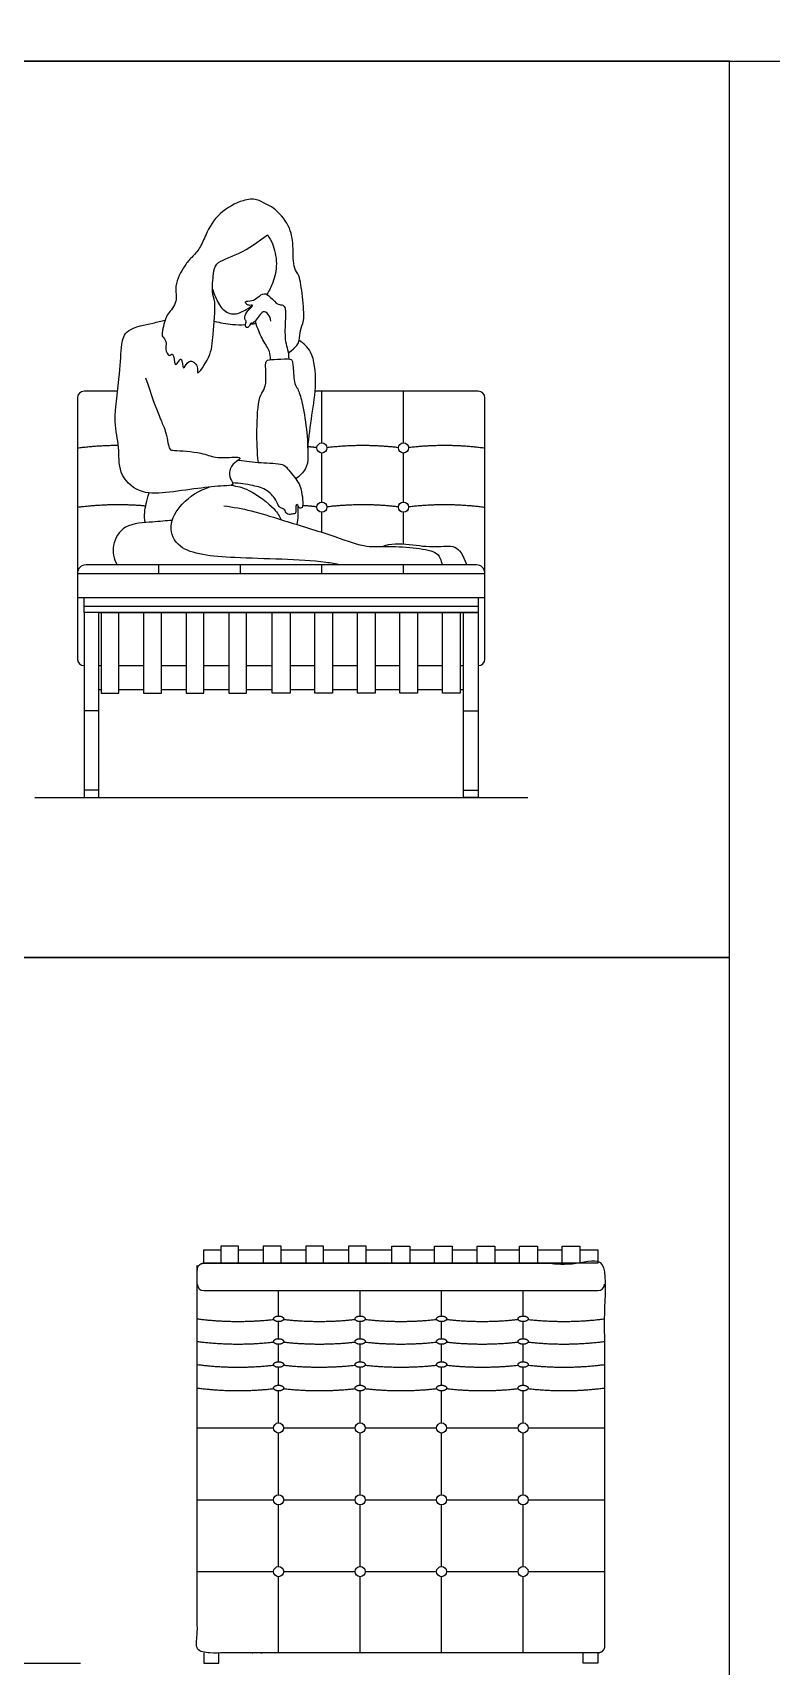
# Model space of a CAD drawing. Header units: millimetres. Extents: x 0.1 to 16.7, y -0.4 to 19.7.
# Drawn here: x 2.17 to 3.551, y 9.268 to 12.323 of the extents above; entities that cross this region are included whole.
import ezdxf

# ---------------------------------------------------------------- set-up
doc = ezdxf.new("R2010")
doc.units = ezdxf.units.MM
for name, color, linetype, true_color in [('AG-DIAGRAM', 7, 'Continuous', 0xfecc66), ('AG-FURNITURE', 7, 'Continuous', 0x66ccff), ('AG-PEOPLE', 7, 'Continuous', 0xfc6666), ('X-VPRT', 6, 'Continuous', 0xff00ff)]:
    doc.layers.add(name, color=color, linetype=linetype, true_color=true_color)

msp = doc.modelspace()

# ---------------------------------------------------------------- linework, layer by layer
at = {"layer": 'AG-DIAGRAM'}
for p, q in [((2.1737, 10.8924), (3.0957, 10.8924)), ((0.3031, 9.2732), (2.2594, 9.2732))]:
    msp.add_line(p, q, dxfattribs=at)
at = {"layer": 'AG-FURNITURE'}
for p, q in [((2.7109, 11.5554), (2.7109, 11.6522)), ((2.8633, 11.5554), (2.8633, 11.6522)), ((2.7109, 11.4446), (2.7109, 11.5365)), ((2.8633, 11.4446), (2.8633, 11.5365)), ((2.2537, 11.2664), (3.0157, 11.2664)), ((2.2939, 11.1389), (2.2979, 11.1389)), ((2.3311, 11.1389), (2.3774, 11.1389)), ((2.4107, 11.1389), (2.457, 11.1389)), ((2.4902, 11.1389), (2.5365, 11.1389)), ((2.5697, 11.1389), (2.6181, 11.1389)), ((2.6513, 11.1389), (2.6976, 11.1389)), ((2.7309, 11.1389), (2.7772, 11.1389)), ((2.8104, 11.1389), (2.8567, 11.1389)), ((2.8899, 11.1389), (2.9363, 11.1389)), ((2.9695, 11.1389), (2.9755, 11.1389)), ((3.2271, 9.97), (2.49, 9.97))]:
    msp.add_line(p, q, dxfattribs=at)
for points in [[(2.7109, 11.3883), (2.7109, 11.4257)], [(2.8633, 11.3666), (2.8633, 11.4257)], [(2.2537, 11.3114), (2.4061, 11.3114), (2.5585, 11.3114), (2.7109, 11.3114), (2.8633, 11.3114), (3.0157, 11.3114)], [(2.4061, 11.3114), (2.4061, 11.3274)], [(2.5585, 11.3114), (2.5585, 11.3274)], [(2.7109, 11.3114), (2.7109, 11.3274)], [(2.8633, 11.3114), (2.8633, 11.3274)], [(2.2537, 11.2664), (3.0157, 11.2664)], [(2.2661, 11.25), (3.0033, 11.25)], [(2.2939, 11.2384), (2.9755, 11.2384)], [(2.2939, 11.0944), (2.2979, 11.0944)], [(2.3311, 11.0944), (2.3774, 11.0944)], [(2.4107, 11.0944), (2.457, 11.0944)], [(2.4902, 11.0944), (2.5365, 11.0944)], [(2.5697, 11.0944), (2.6181, 11.0944)], [(2.6513, 11.0944), (2.6976, 11.0944)], [(2.7309, 11.0944), (2.7772, 11.0944)], [(2.8104, 11.0944), (2.8567, 11.0944)], [(2.8899, 11.0944), (2.9363, 11.0944)], [(2.9695, 11.0944), (2.9755, 11.0944)], [(2.2939, 11.0541), (2.2661, 11.0541)], [(2.9755, 11.0541), (3.0033, 11.0541)], [(3.1933, 10.0464), (3.2271, 10.0464), (3.2271, 10.0213), (2.49, 10.0213), (2.49, 10.0464), (2.5217, 10.0464)], [(2.555, 10.0464), (2.6013, 10.0464)], [(2.6345, 10.0464), (2.6808, 10.0464)], [(2.714, 10.0464), (2.7603, 10.0464)], [(2.7936, 10.0464), (2.8419, 10.0464)], [(2.8752, 10.0464), (2.9215, 10.0464)], [(2.9547, 10.0464), (3.001, 10.0464)], [(3.0342, 10.0464), (3.0805, 10.0464)], [(3.1138, 10.0464), (3.1601, 10.0464)], [(2.6299, 9.9227), (2.6299, 9.97)], [(2.7823, 9.9227), (2.7823, 9.97)], [(2.9347, 9.9227), (2.9347, 9.97)], [(3.0871, 9.9227), (3.0871, 9.97)], [(2.6299, 9.8803), (2.6299, 9.9122)], [(2.7823, 9.8803), (2.7823, 9.9122)], [(2.9347, 9.8803), (2.9347, 9.9122)], [(3.0871, 9.8803), (3.0871, 9.9122)], [(2.6299, 9.8371), (2.6299, 9.8698)], [(2.7823, 9.8371), (2.7823, 9.8698)], [(2.9347, 9.8371), (2.9347, 9.8698)], [(3.0871, 9.8371), (3.0871, 9.8698)], [(2.6299, 9.7932), (2.6299, 9.8267)], [(2.7823, 9.7932), (2.7823, 9.8267)], [(2.9347, 9.7932), (2.9347, 9.8267)], [(3.0871, 9.7932), (3.0871, 9.8267)], [(2.6299, 9.7228), (2.6299, 9.7827)], [(2.7823, 9.7228), (2.7823, 9.7827)], [(2.9347, 9.7228), (2.9347, 9.7827)], [(3.0871, 9.7228), (3.0871, 9.7827)], [(2.4775, 9.7133), (2.6205, 9.7133)], [(2.6299, 9.5882), (2.6299, 9.7039)], [(2.6394, 9.7133), (2.7729, 9.7133)], [(2.7823, 9.5882), (2.7823, 9.7039)], [(2.7918, 9.7133), (2.9253, 9.7133)], [(2.9347, 9.5882), (2.9347, 9.7039)], [(2.9442, 9.7133), (3.0777, 9.7133)], [(3.0871, 9.5882), (3.0871, 9.7039)], [(3.0966, 9.7133), (3.2395, 9.7133)], [(2.4775, 9.5788), (2.6205, 9.5788)], [(2.6299, 9.4542), (2.6299, 9.5693)], [(2.6394, 9.5788), (2.7729, 9.5788)], [(2.7823, 9.4542), (2.7823, 9.5693)], [(2.7918, 9.5788), (2.9253, 9.5788)], [(2.9347, 9.4542), (2.9347, 9.5693)], [(2.9442, 9.5788), (3.0777, 9.5788)], [(3.0871, 9.4542), (3.0871, 9.5693)], [(3.0966, 9.5788), (3.2395, 9.5788)], [(2.4775, 9.4447), (2.6205, 9.4447)], [(2.6394, 9.4447), (2.7729, 9.4447)], [(2.7918, 9.4447), (2.9253, 9.4447)], [(2.9442, 9.4447), (3.0777, 9.4447)], [(3.0966, 9.4447), (3.2395, 9.4447)], [(2.6299, 9.2927), (2.6299, 9.4352)], [(2.7823, 9.2927), (2.7823, 9.4352)], [(2.9347, 9.2927), (2.9347, 9.4352)], [(3.0871, 9.2927), (3.0871, 9.4352)], [(2.49, 9.2927), (2.49, 9.2732), (2.5178, 9.2732), (2.5178, 9.2927)], [(3.2271, 9.2927), (3.2271, 9.2732), (3.1993, 9.2732), (3.1993, 9.2927)]]:
    msp.add_lwpolyline(points, dxfattribs=at)
for points in [[(3.0033, 11.2384), (2.2661, 11.2384), (2.2661, 11.2664), (3.0033, 11.2664)], [(2.2661, 10.8924), (2.2939, 10.8924), (2.2939, 11.2384), (2.2661, 11.2384)], [(2.3311, 11.2384), (2.2979, 11.2384), (2.2979, 11.0872), (2.3311, 11.0872)], [(2.4107, 11.2384), (2.3774, 11.2384), (2.3774, 11.0872), (2.4107, 11.0872)], [(2.4902, 11.2384), (2.457, 11.2384), (2.457, 11.0872), (2.4902, 11.0872)], [(2.5697, 11.2384), (2.5365, 11.2384), (2.5365, 11.0872), (2.5697, 11.0872)], [(2.6181, 11.2384), (2.6513, 11.2384), (2.6513, 11.0872), (2.6181, 11.0872)], [(2.6976, 11.2384), (2.7309, 11.2384), (2.7309, 11.0872), (2.6976, 11.0872)], [(2.7772, 11.2384), (2.8104, 11.2384), (2.8104, 11.0872), (2.7772, 11.0872)], [(2.8567, 11.2384), (2.8899, 11.2384), (2.8899, 11.0872), (2.8567, 11.0872)], [(2.9363, 11.2384), (2.9695, 11.2384), (2.9695, 11.0872), (2.9363, 11.0872)], [(3.0033, 10.8924), (2.9755, 10.8924), (2.9755, 11.2384), (3.0033, 11.2384)], [(2.2661, 10.8924), (2.2939, 10.8924), (2.2939, 10.9062), (2.2661, 10.9062)], [(3.0033, 10.8924), (2.9755, 10.8924), (2.9755, 10.9062), (3.0033, 10.9062)], [(2.555, 10.0534), (2.5217, 10.0534), (2.5217, 10.0213), (2.555, 10.0213)], [(2.6345, 10.0534), (2.6013, 10.0534), (2.6013, 10.0213), (2.6345, 10.0213)], [(2.714, 10.0534), (2.6808, 10.0534), (2.6808, 10.0213), (2.714, 10.0213)], [(2.7936, 10.0534), (2.7603, 10.0534), (2.7603, 10.0213), (2.7936, 10.0213)], [(2.8419, 10.0534), (2.8752, 10.0534), (2.8752, 10.0213), (2.8419, 10.0213)], [(2.9215, 10.0534), (2.9547, 10.0534), (2.9547, 10.0213), (2.9215, 10.0213)], [(3.001, 10.0534), (3.0342, 10.0534), (3.0342, 10.0213), (3.001, 10.0213)], [(3.0805, 10.0534), (3.1138, 10.0534), (3.1138, 10.0213), (3.0805, 10.0213)], [(3.1601, 10.0534), (3.1933, 10.0534), (3.1933, 10.0213), (3.1601, 10.0213)]]:
    msp.add_lwpolyline(points, close=True, dxfattribs=at)
for centre in [(2.7109, 11.546), (2.8633, 11.546), (2.7109, 11.4352), (2.8633, 11.4352), (2.6299, 9.7133), (2.7823, 9.7133), (2.9347, 9.7133), (3.0871, 9.7133), (2.6299, 9.5788), (2.7823, 9.5788), (2.9347, 9.5788), (3.0871, 9.5788), (2.6299, 9.4447), (2.7823, 9.4447), (2.9347, 9.4447), (3.0871, 9.4447)]:
    msp.add_circle(centre, 0.00947, dxfattribs=at)
for centre, radius, start, end in [((2.2661, 11.6397), 0.0124, 90, 180), ((3.0033, 11.6397), 0.0124, 0, 90), ((2.2697, 11.3114), 0.016, 90, 180), ((2.9997, 11.3114), 0.016, 360, 90), ((2.2661, 11.1513), 0.0124, 180, 270), ((3.0033, 11.1513), 0.0124, 270, 0), ((2.49, 9.9825), 0.0124, 180, 270), ((3.2271, 9.9825), 0.0124, 270, 360)]:
    msp.add_arc(centre, radius, start, end, dxfattribs=at)
for points in [[(2.2537, 11.6397), (2.2537, 11.3955), (2.2537, 11.1513)], [(2.3285, 11.6522), (2.2973, 11.6522), (2.2661, 11.6522)], [(3.0033, 11.6522), (2.8508, 11.6522), (2.6983, 11.6522)], [(3.0157, 11.1513), (3.0157, 11.3955), (3.0157, 11.6397)], [(2.2537, 11.546), (2.2921, 11.5511), (2.3301, 11.5511)], [(2.6848, 11.5488), (2.6932, 11.5481), (2.7015, 11.5471)], [(2.7203, 11.5471), (2.7878, 11.555), (2.8539, 11.5471)], [(2.8727, 11.5471), (2.9446, 11.5556), (3.0157, 11.546)], [(2.2537, 11.4352), (2.3181, 11.4438), (2.3813, 11.4379)], [(2.675, 11.4388), (2.6883, 11.4379), (2.7015, 11.4363)], [(2.7203, 11.4363), (2.7878, 11.4443), (2.8539, 11.4363)], [(2.8727, 11.4363), (2.9446, 11.4448), (3.0157, 11.4352)], [(2.2537, 11.3114), (2.2537, 11.2889), (2.2537, 11.2664)], [(2.9997, 11.3274), (2.6347, 11.3274), (2.2697, 11.3274)], [(3.0157, 11.2664), (3.0157, 11.2889), (3.0157, 11.3114)], [(2.4775, 9.9174), (2.5491, 9.9084), (2.6207, 9.9163)], [(2.6392, 9.9163), (2.7061, 9.9089), (2.7731, 9.9163)], [(2.7916, 9.9163), (2.8585, 9.9089), (2.9255, 9.9163)], [(2.944, 9.9163), (3.0109, 9.9089), (3.0779, 9.9163)], [(3.0964, 9.9163), (3.168, 9.9084), (3.2395, 9.9174)], [(2.4775, 9.8751), (2.5491, 9.866), (2.6207, 9.874)], [(2.6392, 9.874), (2.7061, 9.8665), (2.7731, 9.874)], [(2.7916, 9.874), (2.8585, 9.8665), (2.9255, 9.874)], [(2.944, 9.874), (3.0109, 9.8665), (3.0779, 9.874)], [(3.0964, 9.874), (3.168, 9.866), (3.2395, 9.8751)], [(2.4775, 9.8319), (2.5491, 9.8228), (2.6207, 9.8308)], [(2.6392, 9.8308), (2.7061, 9.8234), (2.7731, 9.8308)], [(2.7916, 9.8308), (2.8585, 9.8234), (2.9255, 9.8308)], [(2.944, 9.8308), (3.0109, 9.8234), (3.0779, 9.8308)], [(3.0964, 9.8308), (3.168, 9.8228), (3.2395, 9.8319)], [(2.4775, 9.788), (2.5491, 9.7789), (2.6207, 9.7869)], [(2.6392, 9.7869), (2.7061, 9.7794), (2.7731, 9.7869)], [(2.7916, 9.7869), (2.8585, 9.7794), (2.9255, 9.7869)], [(2.944, 9.7869), (3.0109, 9.7794), (3.0779, 9.7869)], [(3.0964, 9.7869), (3.168, 9.7789), (3.2395, 9.788)]]:
    msp.add_open_spline(points, degree=2, dxfattribs=at)
for points, weights, knots in [([(3.2395, 9.3051), (3.2395, 9.5493), (3.2395, 10.0089), (3.2395, 10.0213), (3.2271, 10.0213), (2.8585, 10.0213), (2.49, 10.0213), (2.4775, 10.0213), (2.4775, 10.0089), (2.4775, 9.5493), (2.4775, 9.3051), (2.4775, 9.2927), (2.49, 9.2927), (2.8585, 9.2927), (3.2271, 9.2927), (3.2395, 9.2927), (3.2395, 9.3051)], [1, 1, 1, 0.707106781187, 1, 1, 1, 0.707106781187, 1, 1, 1, 0.707106781187, 1, 1, 1, 0.707106781187, 1], [0.063976, 0.063976, 0.063976, 1.666327, 1.666327, 1.730303, 1.730303, 4.148846, 4.148846, 4.212822, 4.212822, 5.815173, 5.815173, 5.879149, 5.879149, 8.297692, 8.297692, 8.361668, 8.361668, 8.361668]), ([(2.6394, 9.9174), (2.6394, 9.9227), (2.6299, 9.9227), (2.6205, 9.9227), (2.6205, 9.9174), (2.6205, 9.9122), (2.6299, 9.9122), (2.6394, 9.9122), (2.6394, 9.9174)], [1, 0.707106781187, 1, 0.707106781187, 1, 0.707106781187, 1, 0.707106781187, 1], [0, 0, 0, 0.0487851, 0.0487851, 0.0975701, 0.0975701, 0.1463552, 0.1463552, 0.1951403, 0.1951403, 0.1951403]), ([(2.7918, 9.9174), (2.7918, 9.9227), (2.7823, 9.9227), (2.7729, 9.9227), (2.7729, 9.9174), (2.7729, 9.9122), (2.7823, 9.9122), (2.7918, 9.9122), (2.7918, 9.9174)], [1, 0.707106781187, 1, 0.707106781187, 1, 0.707106781187, 1, 0.707106781187, 1], [0, 0, 0, 0.0487851, 0.0487851, 0.0975701, 0.0975701, 0.1463552, 0.1463552, 0.1951403, 0.1951403, 0.1951403]), ([(2.9442, 9.9174), (2.9442, 9.9227), (2.9347, 9.9227), (2.9253, 9.9227), (2.9253, 9.9174), (2.9253, 9.9122), (2.9347, 9.9122), (2.9442, 9.9122), (2.9442, 9.9174)], [1, 0.707106781187, 1, 0.707106781187, 1, 0.707106781187, 1, 0.707106781187, 1], [0, 0, 0, 0.0487851, 0.0487851, 0.0975701, 0.0975701, 0.1463552, 0.1463552, 0.1951403, 0.1951403, 0.1951403]), ([(3.0966, 9.9174), (3.0966, 9.9227), (3.0871, 9.9227), (3.0777, 9.9227), (3.0777, 9.9174), (3.0777, 9.9122), (3.0871, 9.9122), (3.0966, 9.9122), (3.0966, 9.9174)], [1, 0.707106781187, 1, 0.707106781187, 1, 0.707106781187, 1, 0.707106781187, 1], [0, 0, 0, 0.0487851, 0.0487851, 0.0975701, 0.0975701, 0.1463552, 0.1463552, 0.1951403, 0.1951403, 0.1951403]), ([(2.6394, 9.8751), (2.6394, 9.8803), (2.6299, 9.8803), (2.6205, 9.8803), (2.6205, 9.8751), (2.6205, 9.8698), (2.6299, 9.8698), (2.6394, 9.8698), (2.6394, 9.8751)], [1, 0.707106781187, 1, 0.707106781187, 1, 0.707106781187, 1, 0.707106781187, 1], [0, 0, 0, 0.0487851, 0.0487851, 0.0975701, 0.0975701, 0.1463552, 0.1463552, 0.1951403, 0.1951403, 0.1951403]), ([(2.7918, 9.8751), (2.7918, 9.8803), (2.7823, 9.8803), (2.7729, 9.8803), (2.7729, 9.8751), (2.7729, 9.8698), (2.7823, 9.8698), (2.7918, 9.8698), (2.7918, 9.8751)], [1, 0.707106781187, 1, 0.707106781187, 1, 0.707106781187, 1, 0.707106781187, 1], [0, 0, 0, 0.0487851, 0.0487851, 0.0975701, 0.0975701, 0.1463552, 0.1463552, 0.1951403, 0.1951403, 0.1951403]), ([(2.9442, 9.8751), (2.9442, 9.8803), (2.9347, 9.8803), (2.9253, 9.8803), (2.9253, 9.8751), (2.9253, 9.8698), (2.9347, 9.8698), (2.9442, 9.8698), (2.9442, 9.8751)], [1, 0.707106781187, 1, 0.707106781187, 1, 0.707106781187, 1, 0.707106781187, 1], [0, 0, 0, 0.0487851, 0.0487851, 0.0975701, 0.0975701, 0.1463552, 0.1463552, 0.1951403, 0.1951403, 0.1951403]), ([(3.0966, 9.8751), (3.0966, 9.8803), (3.0871, 9.8803), (3.0777, 9.8803), (3.0777, 9.8751), (3.0777, 9.8698), (3.0871, 9.8698), (3.0966, 9.8698), (3.0966, 9.8751)], [1, 0.707106781187, 1, 0.707106781187, 1, 0.707106781187, 1, 0.707106781187, 1], [0, 0, 0, 0.0487851, 0.0487851, 0.0975701, 0.0975701, 0.1463552, 0.1463552, 0.1951403, 0.1951403, 0.1951403]), ([(2.6394, 9.8319), (2.6394, 9.8371), (2.6299, 9.8371), (2.6205, 9.8371), (2.6205, 9.8319), (2.6205, 9.8267), (2.6299, 9.8267), (2.6394, 9.8267), (2.6394, 9.8319)], [1, 0.707106781187, 1, 0.707106781187, 1, 0.707106781187, 1, 0.707106781187, 1], [0, 0, 0, 0.0487851, 0.0487851, 0.0975701, 0.0975701, 0.1463552, 0.1463552, 0.1951403, 0.1951403, 0.1951403]), ([(2.7918, 9.8319), (2.7918, 9.8371), (2.7823, 9.8371), (2.7729, 9.8371), (2.7729, 9.8319), (2.7729, 9.8267), (2.7823, 9.8267), (2.7918, 9.8267), (2.7918, 9.8319)], [1, 0.707106781187, 1, 0.707106781187, 1, 0.707106781187, 1, 0.707106781187, 1], [0, 0, 0, 0.0487851, 0.0487851, 0.0975701, 0.0975701, 0.1463552, 0.1463552, 0.1951403, 0.1951403, 0.1951403]), ([(2.9442, 9.8319), (2.9442, 9.8371), (2.9347, 9.8371), (2.9253, 9.8371), (2.9253, 9.8319), (2.9253, 9.8267), (2.9347, 9.8267), (2.9442, 9.8267), (2.9442, 9.8319)], [1, 0.707106781187, 1, 0.707106781187, 1, 0.707106781187, 1, 0.707106781187, 1], [0, 0, 0, 0.0487851, 0.0487851, 0.0975701, 0.0975701, 0.1463552, 0.1463552, 0.1951403, 0.1951403, 0.1951403]), ([(3.0966, 9.8319), (3.0966, 9.8371), (3.0871, 9.8371), (3.0777, 9.8371), (3.0777, 9.8319), (3.0777, 9.8267), (3.0871, 9.8267), (3.0966, 9.8267), (3.0966, 9.8319)], [1, 0.707106781187, 1, 0.707106781187, 1, 0.707106781187, 1, 0.707106781187, 1], [0, 0, 0, 0.0487851, 0.0487851, 0.0975701, 0.0975701, 0.1463552, 0.1463552, 0.1951403, 0.1951403, 0.1951403]), ([(2.6394, 9.788), (2.6394, 9.7932), (2.6299, 9.7932), (2.6205, 9.7932), (2.6205, 9.788), (2.6205, 9.7827), (2.6299, 9.7827), (2.6394, 9.7827), (2.6394, 9.788)], [1, 0.707106781187, 1, 0.707106781187, 1, 0.707106781187, 1, 0.707106781187, 1], [0, 0, 0, 0.0487851, 0.0487851, 0.0975701, 0.0975701, 0.1463552, 0.1463552, 0.1951403, 0.1951403, 0.1951403]), ([(2.7918, 9.788), (2.7918, 9.7932), (2.7823, 9.7932), (2.7729, 9.7932), (2.7729, 9.788), (2.7729, 9.7827), (2.7823, 9.7827), (2.7918, 9.7827), (2.7918, 9.788)], [1, 0.707106781187, 1, 0.707106781187, 1, 0.707106781187, 1, 0.707106781187, 1], [0, 0, 0, 0.0487851, 0.0487851, 0.0975701, 0.0975701, 0.1463552, 0.1463552, 0.1951403, 0.1951403, 0.1951403]), ([(2.9442, 9.788), (2.9442, 9.7932), (2.9347, 9.7932), (2.9253, 9.7932), (2.9253, 9.788), (2.9253, 9.7827), (2.9347, 9.7827), (2.9442, 9.7827), (2.9442, 9.788)], [1, 0.707106781187, 1, 0.707106781187, 1, 0.707106781187, 1, 0.707106781187, 1], [0, 0, 0, 0.0487851, 0.0487851, 0.0975701, 0.0975701, 0.1463552, 0.1463552, 0.1951403, 0.1951403, 0.1951403]), ([(3.0966, 9.788), (3.0966, 9.7932), (3.0871, 9.7932), (3.0777, 9.7932), (3.0777, 9.788), (3.0777, 9.7827), (3.0871, 9.7827), (3.0966, 9.7827), (3.0966, 9.788)], [1, 0.707106781187, 1, 0.707106781187, 1, 0.707106781187, 1, 0.707106781187, 1], [0, 0, 0, 0.0487851, 0.0487851, 0.0975701, 0.0975701, 0.1463552, 0.1463552, 0.1951403, 0.1951403, 0.1951403])]:
    msp.add_rational_spline(points, weights, degree=2, knots=knots, dxfattribs=at)
at = {"layer": 'AG-PEOPLE'}
for points, knots in [([(2.648, 11.7231), (2.6645, 11.7361), (2.67, 11.7471), (2.669, 11.7663), (2.6795, 11.7847), (2.6741, 11.8283), (2.6702, 11.8691), (2.6566, 11.881), (2.6577, 11.9258), (2.6522, 11.9613), (2.6224, 11.9958), (2.6056, 12.0014), (2.5886, 12.0129), (2.5616, 12.0102), (2.5168, 11.9876), (2.4935, 11.9465), (2.4841, 11.92), (2.4668, 11.902), (2.4538, 11.8879), (2.4322, 11.8485), (2.4434, 11.8208), (2.4223, 11.7962), (2.4176, 11.787), (2.4093, 11.7546), (2.4155, 11.7529), (2.4211, 11.7414), (2.4166, 11.7319), (2.4245, 11.7147), (2.434, 11.7274), (2.4347, 11.6975), (2.4416, 11.7059), (2.4499, 11.7194), (2.4501, 11.6843), (2.4611, 11.7154), (2.4814, 11.7004), (2.4744, 11.6765), (2.5054, 11.7197), (2.5063, 11.7555), (2.5137, 11.8193), (2.5039, 11.8366), (2.5084, 11.8718), (2.5106, 11.8939), (2.5593, 11.9081), (2.5918, 11.9317), (2.609, 11.9444)], [0, 0, 0, 0, 0.238727, 0.491483, 0.753068, 1.14606, 1.517707, 1.753735, 2.132981, 2.499167, 2.882171, 3.128936, 3.381636, 3.678851, 4.092512, 4.494697, 4.806145, 5.088637, 5.353071, 5.734198, 6.04596, 6.355214, 6.570161, 6.890576, 7.01869, 7.213138, 7.411954, 7.627755, 7.775092, 8.032333, 8.173951, 8.348749, 8.589632, 8.823482, 9.069614, 9.273312, 9.620685, 10.01273, 10.468807, 10.73285, 11.072986, 11.332515, 11.72786, 12.199668, 12.199668, 12.199668, 12.199668]), ([(2.609, 11.9444), (2.6128, 11.9391), (2.62, 11.9279), (2.6287, 11.8903), (2.6205, 11.8555), (2.6124, 11.8402), (2.6077, 11.8332)], [0, 0, 0, 0, 0.252121, 0.602717, 0.944684, 1.232652, 1.232652, 1.232652, 1.232652]), ([(2.506, 11.8427), (2.5076, 11.8378), (2.5117, 11.8284), (2.523, 11.8031), (2.5475, 11.7927), (2.5696, 11.8049), (2.5773, 11.8097), (2.5809, 11.8125)], [0, 0, 0, 0, 0.225544, 0.520777, 0.800332, 1.07779, 1.289866, 1.289866, 1.289866, 1.289866]), ([(2.6154, 11.7833), (2.6151, 11.7878), (2.6114, 11.796), (2.5997, 11.8054), (2.5876, 11.7825), (2.5805, 11.7789), (2.577, 11.7796), (2.5757, 11.7733), (2.5692, 11.7693), (2.5671, 11.7757), (2.57, 11.7832), (2.567, 11.7857), (2.566, 11.7921), (2.5714, 11.8026), (2.5851, 11.8143), (2.574, 11.8118), (2.5696, 11.8149), (2.5658, 11.821), (2.5813, 11.8205), (2.5909, 11.8273), (2.6029, 11.8375), (2.6155, 11.8281), (2.6275, 11.8127), (2.6383, 11.8145), (2.6438, 11.8056), (2.642, 11.7811), (2.6411, 11.7447), (2.6475, 11.7305), (2.6486, 11.7183), (2.6488, 11.7126)], [0, 0, 0, 0, 0.211077, 0.393642, 0.664656, 0.82277, 0.912713, 1.050098, 1.187482, 1.313531, 1.471569, 1.573493, 1.708227, 1.916394, 2.117809, 2.259889, 2.400177, 2.514426, 2.710416, 2.918238, 3.126822, 3.339281, 3.589326, 3.760685, 3.92119, 4.207889, 4.554872, 4.780347, 5.018569, 5.018569, 5.018569, 5.018569]), ([(2.3811, 11.6773), (2.403, 11.6096), (2.4219, 11.5783), (2.4236, 11.5418), (2.4358, 11.5416), (2.4868, 11.5384), (2.5099, 11.5264), (2.5439, 11.5291), (2.5591, 11.5285), (2.5561, 11.5228), (2.5423, 11.5172), (2.5352, 11.4954), (2.5429, 11.4835), (2.546, 11.4755), (2.5232, 11.4754), (2.4776, 11.4706), (2.4193, 11.4615), (2.3681, 11.4594), (2.3284, 11.4987), (2.3334, 11.5489), (2.3194, 11.5954), (2.334, 11.6839), (2.335, 11.7376), (2.3436, 11.7702), (2.3957, 11.779), (2.4098, 11.7833), (2.4176, 11.7849)], [0, 0, 0, 0, 0.437314, 0.753908, 0.925458, 1.328652, 1.63637, 1.970196, 2.164992, 2.268969, 2.486065, 2.748569, 2.962132, 3.090858, 3.327533, 3.726347, 4.172407, 4.574438, 4.972063, 5.363021, 5.763309, 6.305111, 6.729605, 7.034086, 7.429635, 7.70934, 7.70934, 7.70934, 7.70934]), ([(2.5095, 11.7832), (2.5206, 11.78), (2.5381, 11.7765), (2.5596, 11.7763), (2.568, 11.7768)], [0, 0, 0, 0, 0.336925, 0.5503529, 0.5503529, 0.5503529, 0.5503529]), ([(2.6148, 11.7112), (2.6147, 11.7162), (2.6141, 11.7272), (2.5999, 11.7472), (2.5891, 11.773), (2.5873, 11.7801), (2.5864, 11.7835)], [0, 0, 0, 0, 0.2227401, 0.5084485, 0.809909, 0.9964802, 0.9964802, 0.9964802, 0.9964802]), ([(2.6844, 11.5458), (2.6871, 11.5663), (2.6914, 11.6079), (2.7023, 11.6652), (2.6949, 11.7273), (2.6767, 11.7412), (2.6684, 11.7471)], [0, 0, 0, 0, 0.45144, 0.897114, 1.334573, 1.651433, 1.651433, 1.651433, 1.651433]), ([(2.592, 11.519), (2.5898, 11.539), (2.5886, 11.5757), (2.5912, 11.6406), (2.603, 11.6539), (2.6077, 11.6723), (2.6043, 11.704), (2.6087, 11.7115), (2.6275, 11.7115), (2.6508, 11.7135), (2.6557, 11.7101), (2.6573, 11.6969), (2.6585, 11.6654), (2.6666, 11.6567), (2.6747, 11.63), (2.6828, 11.582), (2.6856, 11.5305), (2.6828, 11.507), (2.6692, 11.4929), (2.6616, 11.4883)], [0, 0, 0, 0, 0.444733, 0.893792, 1.12126, 1.369899, 1.690715, 1.837919, 2.082794, 2.360967, 2.480851, 2.685242, 3.004825, 3.198366, 3.487334, 3.898531, 4.309849, 4.583002, 4.878256, 4.878256, 4.878256, 4.878256]), ([(2.5553, 11.5234), (2.5692, 11.5216), (2.5944, 11.5177), (2.6378, 11.5176), (2.6464, 11.508), (2.6678, 11.481), (2.6718, 11.4703), (2.6784, 11.4327), (2.6671, 11.4329), (2.6655, 11.442), (2.6607, 11.4377), (2.6633, 11.4215), (2.6565, 11.4236), (2.6494, 11.4198), (2.6416, 11.426), (2.6426, 11.4321), (2.6304, 11.4329), (2.6269, 11.447), (2.6093, 11.4694), (2.5814, 11.4759), (2.5566, 11.4804), (2.5439, 11.4806)], [0, 0, 0, 0, 0.371103, 0.732272, 0.937712, 1.260484, 1.485914, 1.814088, 1.947902, 2.096849, 2.203541, 2.418414, 2.537135, 2.695399, 2.860134, 2.983732, 3.156638, 3.365399, 3.662136, 3.967558, 4.320701, 4.320701, 4.320701, 4.320701]), ([(2.3801, 11.4065), (2.3792, 11.4128), (2.3782, 11.4257), (2.3832, 11.4477), (2.3877, 11.4618)], [0, 0, 0, 0, 0.2509759, 0.5805311, 0.5805311, 0.5805311, 0.5805311]), ([(2.7452, 11.3274), (2.7366, 11.3291), (2.6818, 11.3385), (2.553, 11.338), (2.4422, 11.3493), (2.4224, 11.4006), (2.4472, 11.4448), (2.481, 11.4669), (2.4999, 11.4728)], [5.056184, 5.056184, 5.056184, 5.056184, 5.201803, 5.949502, 6.533494, 6.901018, 7.291289, 7.732357, 7.732357, 7.732357, 7.732357]), ([(2.5413, 11.4763), (2.5525, 11.4744), (2.5741, 11.4705), (2.6239, 11.4334), (2.631, 11.4188), (2.6348, 11.4117)], [0, 0, 0, 0, 0.334084, 0.773322, 1.055664, 1.055664, 1.055664, 1.055664]), ([(2.5276, 11.4378), (2.5448, 11.4355), (2.5803, 11.4293), (2.6359, 11.4108), (2.7252, 11.385), (2.7873, 11.36), (2.8298, 11.3622), (2.88, 11.361), (2.923, 11.3531), (2.9313, 11.3432), (2.9348, 11.3318), (2.9357, 11.3274)], [0, 0, 0, 0, 0.412792, 0.854055, 1.410861, 1.877019, 2.243449, 2.656363, 3.024046, 3.248279, 3.375257, 3.375257, 3.375257, 3.375257]), ([(2.6646, 11.4026), (2.6655, 11.4085), (2.6668, 11.4153), (2.6668, 11.4308), (2.6665, 11.4372)], [0, 0, 0, 0, 0.2427758, 0.3875532, 0.3875532, 0.3875532, 0.3875532]), ([(2.4311, 11.4104), (2.4187, 11.41), (2.3951, 11.4068), (2.3396, 11.4052), (2.3171, 11.366), (2.3209, 11.3389), (2.328, 11.3274)], [0, 0, 0, 0, 0.348598, 0.759404, 1.125684, 1.442588, 1.442588, 1.442588, 1.442588]), ([(2.8236, 11.3616), (2.838, 11.3685), (2.8772, 11.3661), (2.9217, 11.3588), (2.9621, 11.3668), (2.9745, 11.3466), (2.9817, 11.3274)], [0, 0, 0, 0, 0.435327, 0.900626, 1.292957, 1.672315, 1.672315, 1.672315, 1.672315])]:
    msp.add_open_spline(points, degree=3, knots=knots, dxfattribs=at)
msp.add_open_spline([(2.5767, 11.7775), (2.5804, 11.7779), (2.584, 11.7784), (2.5876, 11.779)], degree=3, dxfattribs=at)
at = {"layer": 'X-VPRT'}
for points in [[(0.1201, 14.7077), (0.1201, 12.2693), (3.7777, 12.2693), (3.7777, 14.7077)], [(1.7965, 12.2693), (1.7965, 10.5929), (3.4729, 10.5929), (3.4729, 12.2693)], [(0.1201, 10.5929), (0.1201, 8.9165), (3.4729, 8.9165), (3.4729, 10.5929)]]:
    msp.add_lwpolyline(points, close=True, dxfattribs=at)

doc.saveas('drawing.dxf')
